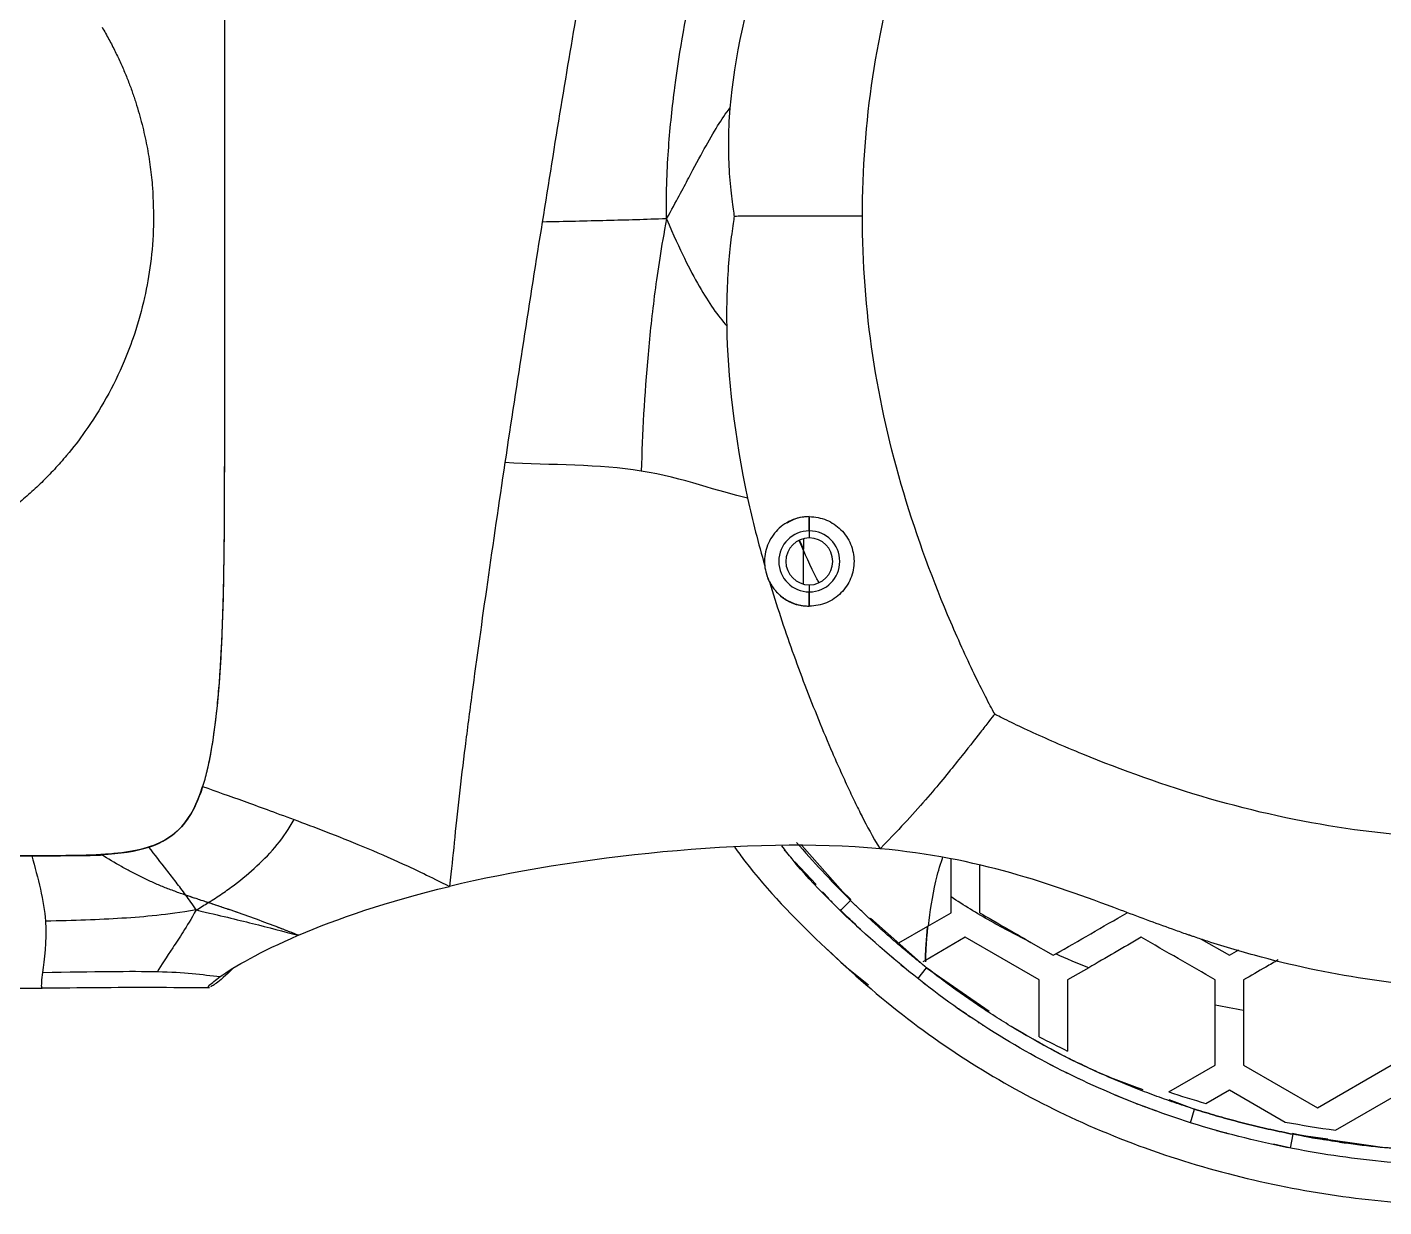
# Model space of a CAD drawing. Header units: millimetres. Extents: x 0 to 1189, y 0 to 841.
# Drawn here: x 430.35 to 478.1, y 594.96 to 636.49 of the extents above; entities that cross this region are included whole.
import ezdxf

# ---------------------------------------------------------------- set-up
doc = ezdxf.new("R2010")
doc.units = ezdxf.units.MM

msp = doc.modelspace()

# ---------------------------------------------------------------- linework, layer by layer
at = {"color": 7, "linetype": 'Continuous', "lineweight": 25}
for p, q in [((457.877, 618.76), (457.877, 619.26)), ((457.877, 619.26), (457.877, 618.76)), ((457.673, 618.475), (457.673, 618.114)), ((457.877, 618.76), (457.877, 618.51)), ((457.516, 618.411), (457.673, 618.062)), ((457.516, 618.411), (457.673, 618.062)), ((457.528, 618.418), (457.673, 618.114)), ((457.877, 616.86), (457.877, 616.61)), ((457.877, 616.11), (457.877, 616.61)), ((457.877, 616.61), (457.877, 616.11)), ((456.997, 607.526), (457.02, 607.499)), ((459.329, 605.75), (457.614, 607.688)), ((458.123, 606.313), (457.365, 607.104)), ((458.571, 605.815), (458.339, 606.048)), ((458.372, 606.014), (458.339, 606.048)), ((459.311, 605.785), (458.959, 606.137)), ((459.338, 605.777), (459.01, 606.1)), ((458.646, 605.737), (458.687, 605.696)), ((458.977, 605.395), (459.329, 605.75)), ((459.335, 605.768), (459.109, 605.978)), ((459.329, 605.75), (459.329, 605.75)), ((462.869, 605.316), (462.869, 605.87)), ((460.031, 605.13), (462.006, 603.381)), ((462.046, 604.84), (462.869, 605.316)), ((459.416, 604.982), (459.369, 605.026)), ((459.685, 604.724), (459.651, 604.757)), ((461.029, 604.253), (462.046, 604.84)), ((463.369, 604.45), (461.964, 603.638)), ((465.967, 602.95), (463.369, 604.45)), ((465.676, 604.273), (466.467, 603.816)), ((471.677, 604.385), (472.663, 603.816)), ((458.524, 604.024), (459.316, 603.267)), ((460.841, 603.7), (460.745, 603.781)), ((466.467, 603.816), (466.551, 603.864)), ((472.663, 603.816), (473.002, 604.011)), ((459.142, 603.433), (459.957, 602.774)), ((461.094, 603.487), (461.19, 603.406)), ((461.696, 602.989), (462.006, 603.381)), ((461.964, 603.638), (461.871, 603.585)), ((462.006, 603.381), (462.006, 603.381)), ((462.006, 603.381), (464.204, 601.854)), ((467.712, 603.38), (466.967, 602.95)), ((461.991, 602.767), (461.891, 602.846)), ((465.967, 600.952), (465.967, 602.95)), ((466.967, 602.95), (466.967, 600.447)), ((430.875, 602.682), (430.88, 602.681)), ((463.412, 601.74), (463.123, 601.935)), ((463.164, 601.907), (463.124, 601.934)), ((472.163, 599.95), (472.163, 602.065)), ((473.163, 601.872), (473.163, 599.95)), ((463.474, 601.698), (463.545, 601.65)), ((463.82, 601.464), (463.86, 601.437)), ((463.968, 601.367), (464.01, 601.341)), ((466.052, 600.138), (465.939, 600.198)), ((466.349, 599.98), (466.462, 599.92)), ((470.53, 599.006), (472.163, 599.95)), ((473.163, 599.95), (475.762, 598.45)), ((475.762, 598.45), (478.36, 599.95)), ((466.844, 599.726), (466.958, 599.67)), ((467.366, 599.47), (467.253, 599.526)), ((468.942, 598.777), (468.65, 598.894)), ((468.693, 598.877), (468.65, 598.894)), ((471.835, 598.605), (472.663, 599.084)), ((472.663, 599.084), (474.632, 597.947)), ((476.394, 597.66), (478.86, 599.084)), ((469.015, 598.747), (469.1, 598.712)), ((469.394, 598.593), (469.437, 598.576)), ((469.595, 598.516), (469.638, 598.5)), ((470.537, 598.744), (471.442, 598.399)), ((471.292, 597.922), (471.442, 598.399)), ((471.442, 598.398), (471.442, 598.399)), ((470.043, 598.352), (469.957, 598.384)), ((472.163, 597.668), (472.276, 597.635)), ((472.212, 597.653), (472.659, 597.536)), ((472.393, 597.604), (472.577, 597.561)), ((474.81, 597.027), (474.906, 597.517)), ((474.887, 597.549), (475.447, 597.427)), ((474.906, 597.517), (474.906, 597.518)), ((474.907, 597.529), (475.547, 597.403)), ((476.01, 597.325), (475.041, 597.502)), ((476.132, 597.345), (475.356, 597.454)), ((474.213, 597.181), (474.827, 597.038)), ((474.355, 597.129), (474.73, 597.046)), ((474.73, 597.046), (474.685, 597.055)), ((474.81, 597.027), (474.81, 597.027)), ((475.547, 597.403), (475.592, 597.394)), ((477.813, 597.089), (475.581, 597.405)), ((475.589, 597.396), (477.961, 597.073)), ((476.586, 597.235), (476.541, 597.242))]:
    msp.add_line(p, q, dxfattribs=at)
at = {"color": 8, "linetype": 'Continuous', "lineweight": 25}
msp.add_line((461.977, 603.582), (461.979, 603.647), dxfattribs=at)
at = {"color": 7, "linetype": 'Continuous', "lineweight": 25}
for radius, start, end in [(1.075, 90, 270), (0.825, 90, 270), (1.075, 270, 90), (0.825, 270, 90)]:
    msp.add_arc((457.877, 617.685), radius, start, end, dxfattribs=at)
for points, knots in [([(349.548, 642.089), (349.926, 642.318), (350.834, 642.869), (352.514, 643.549), (354.684, 644.197), (357.45, 644.746), (360.824, 645.193), (364.751, 645.555), (369.014, 645.835), (373.47, 646.05), (378.375, 646.234), (383.553, 646.398), (388.848, 646.554), (393.732, 646.685), (398.129, 646.793), (401.976, 646.879), (405.278, 646.946), (408.3, 647), (411.258, 647.04), (414.447, 647.07), (417.919, 647.094), (421.674, 647.113), (425.041, 647.116), (427.798, 647.104), (429.858, 647.082), (431.626, 647.048), (433.203, 646.97), (434.537, 646.785), (435.582, 646.381), (436.212, 645.775), (436.55, 645.123), (436.726, 644.638), (436.849, 644.199), (436.952, 643.719), (437.037, 643.199), (437.164, 642.176), (437.261, 640.506), (437.292, 638.127), (437.289, 635.446), (437.289, 632.509), (437.289, 629.376), (437.288, 626.115), (437.287, 622.795), (437.289, 619.51), (437.256, 616.378), (437.16, 614.085), (437.034, 612.616), (436.949, 611.859), (436.847, 611.157), (436.725, 610.514), (436.554, 609.817), (436.273, 609.024), (435.8, 608.286), (435.113, 607.774), (434.226, 607.484), (433.099, 607.352), (431.692, 607.319), (429.97, 607.323), (427.968, 607.321), (425.292, 607.321), (422.024, 607.319), (418.37, 607.321), (414.974, 607.311), (411.822, 607.348), (409.029, 607.558), (406.373, 607.943), (403.705, 608.472), (400.652, 609.21), (397.191, 610.109), (393.352, 611.109), (388.909, 612.211), (383.883, 613.338), (378.326, 614.35), (372.66, 615.175), (367.694, 615.838), (363.559, 616.402), (360.329, 616.908), (358.099, 617.274), (356.974, 617.548), (356.807, 617.589)], [0, 0, 0, 0, 0.006247, 0.01503, 0.025559, 0.038285, 0.054911, 0.073739, 0.094123, 0.115404, 0.136912, 0.163629, 0.188757, 0.21193, 0.232807, 0.251049, 0.266421, 0.279568, 0.293844, 0.308316, 0.324726, 0.343013, 0.361498, 0.372444, 0.382541, 0.391628, 0.399868, 0.409838, 0.418799, 0.426799, 0.430929, 0.433368, 0.435831, 0.438359, 0.440982, 0.443725, 0.453442, 0.464709, 0.477435, 0.491401, 0.506297, 0.5218, 0.537586, 0.553301, 0.568319, 0.581949, 0.585839, 0.589535, 0.593035, 0.596347, 0.599487, 0.604432, 0.610902, 0.617534, 0.624552, 0.632066, 0.640181, 0.649075, 0.658902, 0.669529, 0.687461, 0.705236, 0.72127, 0.735553, 0.749866, 0.760887, 0.773534, 0.788374, 0.805351, 0.824175, 0.844551, 0.87017, 0.897093, 0.924522, 0.951244, 0.968045, 0.983604, 0.997558, 1, 1, 1, 1]), ([(459.745, 629.839), (459.745, 633.118), (460.5, 638.035), (462.557, 643.418), (463.605, 645.617), (464.135, 646.627), (464.346, 647.002), (464.404, 647.102)], [0, 0, 0, 0, 0.5, 0.75, 0.875, 0.9375, 1, 1, 1, 1]), ([(436.528, 645.145), (437.098, 643.884), (437.277, 641.246), (437.289, 637.667), (437.29, 636.169), (437.289, 635.385), (437.289, 632.95), (437.289, 629.479), (437.288, 625.769), (437.288, 622.977), (437.288, 622.044), (437.286, 620.191), (437.274, 615.597), (437.095, 611.591), (436.523, 609.76)], [0, 0, 0, 0, 0.25, 0.3125, 0.3125, 0.375, 0.375, 0.5, 0.625, 0.625, 0.6875, 0.6875, 0.75, 1, 1, 1, 1]), ([(452.854, 629.749), (452.839, 630.761), (452.907, 632.313), (453.209, 635.092), (453.551, 636.974), (453.802, 638.144)], [0, 0, 0, 0, 0.25, 0.5, 1, 1, 1, 1]), ([(432.983, 636.495), (433.025, 636.422), (433.108, 636.279), (433.227, 636.063), (433.339, 635.849), (433.446, 635.637), (433.547, 635.427), (433.642, 635.22), (433.732, 635.015), (433.817, 634.813), (433.897, 634.613), (433.972, 634.416), (434.043, 634.222), (434.109, 634.03), (434.192, 633.776), (434.288, 633.458), (434.391, 633.075), (434.482, 632.694), (434.56, 632.316), (434.627, 631.942), (434.681, 631.571), (434.726, 631.205), (434.747, 630.96), (434.757, 630.839)], [0, 0, 0, 0, 0.043394, 0.085953, 0.127683, 0.168585, 0.208661, 0.247913, 0.286339, 0.32394, 0.360714, 0.396661, 0.431779, 0.466068, 0.499527, 0.567106, 0.633135, 0.697665, 0.760751, 0.822455, 0.882844, 0.941997, 1, 1, 1, 1]), ([(452.854, 629.749), (453.2, 630.373), (453.661, 631.237), (454.371, 632.573), (454.799, 633.282), (455.081, 633.641)], [0, 0, 0, 0, 0.25, 0.5, 1, 1, 1, 1]), ([(455.081, 633.641), (455.01, 632.782), (455.022, 631.623), (455.146, 630.406), (455.215, 629.955), (455.234, 629.833)], [0, 0, 0, 0, 0.5, 0.75, 1, 1, 1, 1]), ([(434.757, 630.839), (434.778, 630.395), (434.82, 629.502), (434.711, 628.195), (434.486, 626.912), (434.165, 625.765), (433.721, 624.59), (433.158, 623.438), (432.467, 622.342), (431.833, 621.517), (431.313, 620.927), (430.866, 620.466), (430.405, 620.036), (429.765, 619.491), (428.892, 618.861), (428.1, 618.365), (427.641, 618.154), (427.589, 618.131)], [0, 0, 0, 0, 0.082119, 0.165291, 0.242292, 0.329298, 0.396966, 0.493157, 0.587688, 0.658311, 0.701323, 0.743259, 0.784142, 0.824001, 0.905344, 0.989309, 1, 1, 1, 1]), ([(452.854, 629.749), (452.464, 629.734), (451.792, 629.711), (450.408, 629.673), (449.277, 629.648), (448.475, 629.631)], [0, 0, 0, 0, 0.25, 0.5, 1, 1, 1, 1]), ([(452.854, 629.749), (452.66, 628.725), (452.42, 627.137), (452.109, 624.231), (451.999, 622.185), (451.962, 620.866)], [0, 0, 0, 0, 0.25, 0.5, 1, 1, 1, 1]), ([(452.854, 629.749), (453.106, 629.148), (453.491, 628.312), (454.182, 627.016), (454.661, 626.325), (454.971, 625.976)], [0, 0, 0, 0, 0.25, 0.5, 1, 1, 1, 1]), ([(455.234, 629.833), (455.215, 629.711), (455.146, 629.258), (455.008, 628.032), (454.955, 626.856), (454.971, 625.976)], [0, 0, 0, 0, 0.25, 0.5, 1, 1, 1, 1]), ([(459.745, 629.839), (458.313, 629.839), (456.79, 629.839), (455.811, 629.837), (455.415, 629.834), (455.273, 629.833), (455.234, 629.833)], [0, 0, 0, 0, 0.5, 0.75, 0.875, 1, 1, 1, 1]), ([(464.404, 612.307), (464.346, 612.413), (464.135, 612.808), (463.605, 613.868), (462.557, 616.156), (460.5, 621.643), (459.745, 626.561), (459.745, 629.839)], [0, 0, 0, 0, 0.0625, 0.125, 0.25, 0.5, 1, 1, 1, 1]), ([(447.162, 621.161), (446.949, 619.737), (446.533, 616.896), (446.081, 613.638), (445.754, 611.138), (445.545, 609.414), (445.37, 607.719), (445.287, 606.855), (445.211, 606.243)], [0, 0, 0, 0, 0.25, 0.5, 0.625, 0.75, 0.875, 1, 1, 1, 1]), ([(457.877, 619.26), (457.655, 619.26), (457.437, 619.213), (457.134, 619.078), (457.039, 619.023), (456.861, 618.894), (456.779, 618.819), (456.559, 618.574), (456.395, 618.289), (456.325, 617.971), (456.3, 617.755), (456.299, 617.645), (456.309, 617.534)], [0, 0, 0, 0, 0.25, 0.25, 0.375, 0.375, 0.5, 0.5, 0.75, 0.875, 0.875, 1, 1, 1, 1]), ([(457.877, 619.26), (457.709, 619.25), (457.431, 619.233), (457.194, 619.092), (457.1, 619.036)], [0, 0, 0, 0, 0.6048125, 1, 1, 1, 1]), ([(457.877, 619.26), (458.084, 619.26), (458.291, 619.219), (458.672, 619.06), (458.844, 618.945), (459.134, 618.656), (459.252, 618.481), (459.409, 618.103), (459.451, 617.9), (459.453, 617.59), (459.443, 617.486), (459.403, 617.282), (459.373, 617.182), (459.255, 616.894), (459.139, 616.72), (458.848, 616.428), (458.673, 616.31), (458.292, 616.152), (458.085, 616.11), (457.877, 616.11)], [0, 0, 0, 0, 0.125, 0.125, 0.25, 0.25, 0.375, 0.375, 0.5, 0.5, 0.5625, 0.5625, 0.625, 0.625, 0.75, 0.75, 0.875, 0.875, 1, 1, 1, 1]), ([(457.673, 616.901), (457.673, 616.992), (457.673, 617.378), (457.673, 617.766), (457.673, 618.062)], [0, 0, 0, 0, 0.235977, 1, 1, 1, 1]), ([(356.796, 617.589), (357.544, 617.432), (359.323, 617.057), (362.255, 616.6), (365.644, 616.114), (369.871, 615.548), (374.849, 614.87), (380.434, 613.998), (385.833, 612.92), (390.906, 611.729), (395.567, 610.536), (399.582, 609.483), (402.945, 608.646), (405.703, 608.063), (408.128, 607.677), (410.332, 607.45), (412.444, 607.344), (414.594, 607.315), (416.976, 607.319), (419.628, 607.319), (422.492, 607.32), (425.345, 607.321), (428.056, 607.322), (429.716, 607.322), (430.506, 607.322)], [0, 0, 0, 0, 0.0306143, 0.0727917, 0.1188556, 0.1677792, 0.2436399, 0.3201253, 0.3941717, 0.4641526, 0.5288312, 0.5869111, 0.6304487, 0.6676666, 0.699807, 0.7287565, 0.756381, 0.7844999, 0.81488, 0.8518242, 0.8907478, 0.9295989, 0.9665088, 1, 1, 1, 1]), ([(456.371, 617.234), (456.384, 617.184), (456.429, 617.011), (456.599, 616.75), (456.845, 616.466), (457.152, 616.258), (457.501, 616.131), (457.749, 616.117), (457.877, 616.11)], [0, 0, 0, 0, 0.076383, 0.265626, 0.454476, 0.632484, 0.810664, 1, 1, 1, 1]), ([(456.476, 616.965), (456.724, 616.141), (456.99, 615.334), (457.421, 614.127), (457.57, 613.725), (457.879, 612.919), (458.038, 612.516), (458.361, 611.724), (458.523, 611.336), (458.774, 610.755), (458.86, 610.562), (459.034, 610.173), (459.211, 609.783), (459.389, 609.406), (459.52, 609.133), (459.564, 609.044), (459.65, 608.869), (459.863, 608.441), (460.096, 608.014), (460.367, 607.567)], [0, 0, 0, 0, 0.25, 0.25, 0.375, 0.375, 0.5, 0.5, 0.625, 0.625, 0.6875, 0.6875, 0.75, 0.8125, 0.8125, 0.84375, 0.84375, 0.875, 1, 1, 1, 1]), ([(456.476, 616.965), (456.491, 616.938), (456.52, 616.884), (456.57, 616.805), (456.625, 616.728), (456.687, 616.652), (456.755, 616.578), (456.829, 616.508), (456.91, 616.441), (456.996, 616.378), (457.089, 616.32), (457.187, 616.268), (457.291, 616.222), (457.4, 616.183), (457.513, 616.151), (457.631, 616.128), (457.753, 616.113), (457.836, 616.111), (457.877, 616.11)], [0, 0, 0, 0, 0.052784, 0.106863, 0.162238, 0.218909, 0.276875, 0.336136, 0.396694, 0.458546, 0.521694, 0.586137, 0.651876, 0.71891, 0.78724, 0.856865, 0.927785, 1, 1, 1, 1]), ([(353.716, 614.866), (354.357, 614.666), (356.031, 614.143), (358.849, 613.643), (362.039, 613.143), (365.097, 612.729), (367.85, 612.366), (370.163, 612.057), (372.057, 611.795), (373.784, 611.545), (375.657, 611.26), (377.874, 610.894), (380.644, 610.387), (383.963, 609.674), (387.805, 608.713), (391.9, 607.563), (396.111, 606.288), (400.258, 605.004), (404.166, 603.876), (407.544, 603.153), (410.463, 602.782), (413.135, 602.64), (416.065, 602.627), (419.116, 602.632), (422.242, 602.635), (425.24, 602.64), (428.128, 602.648), (429.995, 602.658), (430.872, 602.662)], [0, 0, 0, 0, 0.02565, 0.067009, 0.10913, 0.149077, 0.184857, 0.215209, 0.238195, 0.257903, 0.28187, 0.310551, 0.343732, 0.389402, 0.44022, 0.494969, 0.551843, 0.608273, 0.660795, 0.707132, 0.740093, 0.773108, 0.809276, 0.852013, 0.889669, 0.928692, 0.966507, 1, 1, 1, 1]), ([(464.404, 612.307), (464.361, 612.254), (464.207, 612.059), (463.811, 611.555), (463.328, 610.933), (462.656, 610.103), (462.078, 609.413), (461.323, 608.562), (460.812, 608.019), (460.367, 607.567)], [0, 0, 0, 0, 0.125, 0.25, 0.5, 0.625, 0.75, 0.875, 1, 1, 1, 1]), ([(498.889, 612.618), (498.79, 612.558), (498.421, 612.34), (497.427, 611.795), (495.246, 610.728), (489.864, 608.671), (481.668, 607.413), (473.471, 608.671), (468.089, 610.624), (465.89, 611.583), (464.88, 612.063), (464.505, 612.254), (464.404, 612.307)], [0, 0, 0, 0, 0.03125, 0.0625, 0.125, 0.25, 0.5, 0.75, 0.875, 0.9375, 0.96875, 1, 1, 1, 1]), ([(500.888, 610.619), (499.005, 608.736), (496.286, 606.748), (493.132, 605.216), (492.327, 604.868), (492.125, 604.784), (492.074, 604.763), (492.062, 604.758), (492.057, 604.756), (492.054, 604.754), (492.041, 604.749), (491.99, 604.728), (491.787, 604.645), (490.973, 604.321), (487.658, 603.175), (481.668, 602.244), (475.677, 603.175), (472.362, 604.156), (471.548, 604.425), (471.345, 604.494), (471.294, 604.511), (471.281, 604.516), (471.278, 604.517), (471.273, 604.518), (471.261, 604.523), (471.21, 604.54), (471.008, 604.609), (470.203, 604.893), (467.016, 606.096), (463.81, 607.257), (460.367, 607.567)], [0, 0, 0, 0, 0.125, 0.15625, 0.164062, 0.166016, 0.166504, 0.166626, 0.166626, 0.166748, 0.166992, 0.167969, 0.171875, 0.1875, 0.25, 0.5, 0.75, 0.8125, 0.828125, 0.832031, 0.833008, 0.833252, 0.833374, 0.833374, 0.833496, 0.833984, 0.835938, 0.84375, 0.875, 1, 1, 1, 1]), ([(436.723, 605.671), (436.901, 605.782), (437.06, 605.886), (437.362, 606.093), (437.505, 606.196), (437.924, 606.512), (438.186, 606.73), (438.938, 607.428), (439.389, 607.953), (439.741, 608.595)], [0, 0, 0, 0, 0.125, 0.125, 0.25, 0.25, 0.5, 0.5, 1, 1, 1, 1]), ([(435.934, 605.931), (435.874, 606.012), (435.816, 606.09), (435.702, 606.243), (435.646, 606.317), (435.478, 606.537), (435.369, 606.678), (435.046, 607.094), (434.837, 607.36), (434.628, 607.626)], [0, 0, 0, 0, 0.125, 0.125, 0.25, 0.25, 0.5, 0.5, 1, 1, 1, 1]), ([(455.247, 607.623), (455.367, 607.46), (456.267, 606.235), (458.223, 604.227), (461.065, 601.699), (464.094, 599.63), (467.336, 597.919), (470.779, 596.589), (474.383, 595.654), (477.969, 595.114), (481.489, 594.923), (484.153, 595.007), (486.273, 595.186), (487.915, 595.383), (489.835, 595.698), (491.715, 596.088), (493.506, 596.532), (495.201, 597.015), (497.185, 597.649), (499.344, 598.433), (501.562, 599.342), (502.862, 599.918), (503.448, 600.178)], [0, 0, 0, 0, 0.011494, 0.085994, 0.157823, 0.22662, 0.292918, 0.364893, 0.434939, 0.503251, 0.569751, 0.634139, 0.65387, 0.690161, 0.727686, 0.763935, 0.798788, 0.832104, 0.863728, 0.916759, 0.962503, 1, 1, 1, 1]), ([(503.085, 601.601), (502.535, 601.356), (501.321, 600.815), (499.258, 599.959), (496.843, 599.058), (494.097, 598.179), (491.545, 597.518), (489.284, 597.056), (487.497, 596.768), (485.984, 596.586), (484.767, 596.48), (483.758, 596.417), (482.737, 596.378), (480.958, 596.357), (478.399, 596.469), (475.063, 596.923), (471.711, 597.73), (468.485, 598.893), (465.421, 600.411), (462.53, 602.268), (459.799, 604.557), (457.911, 606.388), (457.029, 607.515), (456.909, 607.669)], [0, 0, 0, 0, 0.037043, 0.081783, 0.133368, 0.190824, 0.253203, 0.290054, 0.328062, 0.360826, 0.380648, 0.400696, 0.420956, 0.441414, 0.506484, 0.573131, 0.641305, 0.71119, 0.776584, 0.844296, 0.914943, 0.988376, 1, 1, 1, 1]), ([(433.004, 607.338), (432.81, 607.332), (432.083, 607.306), (430.566, 607.321), (428.472, 607.315), (425.679, 607.318), (422.294, 607.313), (418.529, 607.327), (416.043, 607.296), (414.85, 607.32), (414.815, 607.321)], [0, 0, 0, 0, 0.038859, 0.146401, 0.263928, 0.389935, 0.600882, 0.808441, 0.994393, 1, 1, 1, 1]), ([(435.934, 605.931), (435.869, 605.953), (435.804, 605.975), (435.674, 606.021), (435.607, 606.045), (435.412, 606.117), (435.158, 606.214), (434.906, 606.32), (434.715, 606.405), (434.652, 606.434), (434.527, 606.492), (434.464, 606.522), (434.278, 606.612), (434.155, 606.675), (433.912, 606.803), (433.791, 606.87), (433.431, 607.075), (433.197, 607.216), (432.961, 607.363)], [0, 0, 0, 0, 0.0625, 0.0625, 0.125, 0.125, 0.25, 0.375, 0.375, 0.4375, 0.4375, 0.5, 0.5, 0.625, 0.625, 0.75, 0.75, 1, 1, 1, 1]), ([(435.934, 605.931), (435.869, 605.953), (435.804, 605.975), (435.674, 606.021), (435.607, 606.045), (435.412, 606.117), (435.158, 606.214), (434.906, 606.32), (434.715, 606.405), (434.652, 606.434), (434.527, 606.492), (434.464, 606.522), (434.278, 606.612), (434.155, 606.675), (433.912, 606.803), (433.791, 606.87), (433.431, 607.075), (433.197, 607.216), (432.961, 607.363)], [0, 0, 0, 0, 0.0625, 0.0625, 0.125, 0.125, 0.25, 0.375, 0.375, 0.4375, 0.4375, 0.5, 0.5, 0.625, 0.625, 0.75, 0.75, 1, 1, 1, 1]), ([(462.869, 605.87), (462.869, 606.265), (462.869, 606.699), (462.869, 607.162), (462.869, 607.203)], [0, 0, 0, 0, 0.911479, 1, 1, 1, 1]), ([(463.869, 606.983), (463.869, 606.853), (463.869, 606.271), (463.869, 605.734), (463.869, 605.316)], [0, 0, 0, 0, 0.222057, 1, 1, 1, 1]), ([(436.723, 605.671), (436.559, 605.725), (436.295, 605.81), (436.032, 605.898), (435.934, 605.931)], [0, 0, 0, 0, 0.624891, 1, 1, 1, 1]), ([(436.723, 605.671), (436.658, 605.692), (436.526, 605.735), (436.333, 605.798), (436.135, 605.863), (436.004, 605.907), (435.934, 605.931)], [0, 0, 0, 0, 0.2483, 0.500005, 0.732694, 1, 1, 1, 1]), ([(439.895, 604.524), (439.764, 604.574), (439.501, 604.675), (438.976, 604.877), (438.318, 605.123), (437.522, 605.403), (436.99, 605.582), (436.723, 605.671)], [0, 0, 0, 0, 0.125002, 0.250003, 0.500104, 0.749998, 1, 1, 1, 1]), ([(439.895, 604.524), (439.79, 604.564), (439.527, 604.665), (439.003, 604.867), (438.318, 605.123), (437.655, 605.356), (437.123, 605.537), (436.856, 605.626), (436.723, 605.671)], [0, 0, 0, 0, 0.100001, 0.250003, 0.500104, 0.749998, 0.874999, 1, 1, 1, 1]), ([(462.006, 603.381), (461.902, 603.464), (461.695, 603.629), (461.388, 603.881), (461.084, 604.137), (460.783, 604.396), (460.486, 604.66), (460.191, 604.927), (459.901, 605.197), (459.613, 605.471), (459.424, 605.657), (459.329, 605.75)], [0, 0, 0, 0, 0.1112005, 0.2223389, 0.3334323, 0.4444976, 0.5555519, 0.6666122, 0.7776957, 0.8888193, 1, 1, 1, 1]), ([(465.676, 604.273), (465.192, 604.51), (464.715, 604.762), (463.779, 605.295), (463.32, 605.575), (462.869, 605.87)], [0, 0, 0, 0, 0.5, 0.5, 1, 1, 1, 1]), ([(436.295, 605.413), (435.736, 605.321), (434.895, 605.21), (433.297, 605.08), (431.991, 605.04), (430.995, 605.019)], [0, 0, 0, 0, 0.25, 0.5, 1, 1, 1, 1]), ([(436.295, 605.413), (436.117, 605.088), (435.83, 604.624), (435.336, 603.882), (435.061, 603.465), (434.933, 603.244)], [0, 0, 0, 0, 0.25, 0.5, 1, 1, 1, 1]), ([(436.295, 605.413), (436.75, 605.306), (437.418, 605.15), (438.576, 604.867), (439.363, 604.659), (439.888, 604.521)], [0, 0, 0, 0, 0.25, 0.5, 1, 1, 1, 1]), ([(466.551, 603.864), (466.949, 604.094), (467.362, 604.332), (468.203, 604.818), (468.632, 605.065), (469.065, 605.316)], [0, 0, 0, 0, 0.5, 0.5, 1, 1, 1, 1]), ([(462.046, 604.84), (462.039, 604.775), (462.025, 604.643), (462.008, 604.443), (461.991, 604.211), (461.976, 603.943), (461.968, 603.742), (461.964, 603.638)], [0, 0, 0, 0, 0.162811, 0.329817, 0.501053, 0.741016, 1, 1, 1, 1]), ([(461.964, 603.638), (461.968, 603.742), (461.976, 603.943), (461.993, 604.245), (462.015, 604.542), (462.035, 604.742), (462.046, 604.84)], [0, 0, 0, 0, 0.258858, 0.49895, 0.754111, 1, 1, 1, 1]), ([(474.38, 603.652), (474.236, 603.569), (473.828, 603.333), (473.425, 603.101), (473.163, 602.95)], [0, 0, 0, 0, 0.35049, 1, 1, 1, 1]), ([(437.597, 603.364), (437.535, 603.302), (437.204, 602.972), (436.931, 602.777), (436.834, 602.728), (436.796, 602.71)], [0, 0, 0, 0, 0.124258, 0.666537, 1, 1, 1, 1]), ([(471.442, 598.399), (471.322, 598.437), (471.084, 598.513), (470.728, 598.632), (470.375, 598.755), (470.024, 598.883), (469.676, 599.014), (469.329, 599.149), (468.985, 599.289), (468.644, 599.432), (468.304, 599.58), (467.967, 599.731), (467.633, 599.887), (467.3, 600.047), (466.97, 600.21), (466.643, 600.378), (466.317, 600.55), (465.994, 600.726), (465.673, 600.906), (465.355, 601.09), (465.039, 601.278), (464.725, 601.47), (464.414, 601.666), (464.105, 601.866), (463.798, 602.07), (463.493, 602.279), (463.191, 602.491), (462.891, 602.707), (462.594, 602.928), (462.298, 603.152), (462.104, 603.305), (462.006, 603.381)], [0, 0, 0, 0, 0.035034, 0.069981, 0.104845, 0.139632, 0.174347, 0.208995, 0.243582, 0.278113, 0.312593, 0.347028, 0.381423, 0.415784, 0.450116, 0.484424, 0.518715, 0.552994, 0.587266, 0.621536, 0.655811, 0.690095, 0.724395, 0.758715, 0.793062, 0.827441, 0.861856, 0.896315, 0.930821, 0.965381, 1, 1, 1, 1]), ([(430.878, 602.667), (432.175, 602.681), (434.158, 602.702), (436.094, 602.685), (436.762, 602.679)], [0, 0, 0, 0, 0.654532, 1, 1, 1, 1]), ([(436.728, 602.694), (436.727, 602.71), (436.726, 602.747), (436.987, 602.949), (437.138, 603.065)], [0, 0, 0, 0, 0.425018, 1, 1, 1, 1]), ([(464.986, 601.318), (466.005, 600.725), (467.491, 599.859), (469.106, 599.279), (469.614, 599.096)], [0, 0, 0, 0, 0.685299, 1, 1, 1, 1]), ([(474.906, 597.517), (474.776, 597.543), (474.516, 597.595), (474.128, 597.679), (473.74, 597.767), (473.354, 597.86), (472.969, 597.958), (472.585, 598.061), (472.203, 598.169), (471.822, 598.281), (471.568, 598.359), (471.442, 598.399)], [0, 0, 0, 0, 0.111185, 0.222311, 0.333395, 0.444456, 0.555509, 0.666573, 0.777665, 0.888801, 1, 1, 1, 1]), ([(471.442, 598.399), (471.568, 598.359), (471.822, 598.281), (472.203, 598.169), (472.585, 598.061), (472.969, 597.958), (473.354, 597.86), (473.74, 597.767), (474.128, 597.679), (474.516, 597.595), (474.776, 597.543), (474.906, 597.517)], [0, 0, 0, 0, 0.111199, 0.222335, 0.333427, 0.444491, 0.555544, 0.666605, 0.777689, 0.888815, 1, 1, 1, 1]), ([(478.446, 597.015), (478.314, 597.027), (478.05, 597.051), (477.655, 597.094), (477.26, 597.141), (476.866, 597.192), (476.473, 597.248), (476.08, 597.308), (475.688, 597.373), (475.297, 597.442), (475.036, 597.492), (474.906, 597.517)], [0, 0, 0, 0, 0.111174, 0.222297, 0.333385, 0.444452, 0.555513, 0.666584, 0.777679, 0.888812, 1, 1, 1, 1])]:
    msp.add_open_spline(points, degree=3, knots=knots, dxfattribs=at)
for points in [[(456.342, 639.417), (455.677, 637.423), (455.222, 635.359), (455.081, 633.641)], [(449.769, 637.459), (449.348, 635.064), (448.915, 632.395), (448.475, 629.631)], [(448.475, 629.631), (448.035, 626.867), (447.589, 624.008), (447.162, 621.161)], [(454.971, 625.976), (455.002, 624.217), (455.237, 622.076), (455.708, 619.909)], [(451.962, 620.866), (450.488, 621.102), (448.814, 621.073), (447.162, 621.161)], [(455.708, 619.909), (454.713, 620.127), (453.437, 620.629), (451.962, 620.866)], [(455.708, 619.909), (455.88, 619.116), (456.084, 618.32), (456.309, 617.534)], [(457.673, 618.062), (457.673, 618.079), (457.673, 618.097), (457.673, 618.114)], [(456.309, 617.534), (456.328, 617.336), (456.385, 617.143), (456.476, 616.965)], [(434.628, 607.626), (435.571, 607.93), (436.142, 608.54), (436.523, 609.76)], [(436.523, 609.76), (436.998, 609.592), (437.946, 609.256), (439.045, 608.855), (439.741, 608.595)], [(439.741, 608.595), (440.089, 608.465), (440.858, 608.176), (442.123, 607.675), (443.607, 607.028), (444.498, 606.604), (445.211, 606.243)], [(460.367, 607.567), (455.776, 607.981), (449.625, 607.297), (445.211, 606.243)], [(432.961, 607.363), (433.62, 607.401), (434.168, 607.477), (434.628, 607.626)], [(457.426, 607.793), (458.016, 607.109), (458.63, 606.451), (459.266, 605.821)], [(430.506, 607.322), (431.461, 607.322), (432.271, 607.322), (432.961, 607.363)], [(430.506, 607.322), (430.724, 606.531), (430.943, 605.74), (430.995, 605.019)], [(439.895, 604.524), (441.238, 605.098), (443.008, 605.717), (445.211, 606.243)], [(436.295, 605.413), (436.161, 605.615), (436.044, 605.78), (435.934, 605.931)], [(436.295, 605.413), (436.45, 605.504), (436.591, 605.589), (436.723, 605.671)], [(459.685, 604.724), (459.436, 604.956), (459.19, 605.192), (458.947, 605.432)], [(463.869, 605.316), (464.471, 604.968), (465.074, 604.62), (465.676, 604.273)], [(430.995, 605.019), (431.048, 604.298), (430.936, 603.648), (430.882, 603.217)], [(437.138, 603.065), (437.629, 603.414), (438.544, 603.945), (439.888, 604.521)], [(439.888, 604.521), (439.89, 604.522), (439.892, 604.523), (439.895, 604.524)], [(469.565, 604.45), (468.931, 604.084), (468.31, 603.725), (467.712, 603.38)], [(472.163, 602.95), (471.301, 603.448), (470.434, 603.948), (469.565, 604.45)], [(467.712, 603.38), (467.321, 603.532), (466.934, 603.694), (466.551, 603.864)], [(430.882, 603.217), (432.727, 603.238), (433.988, 603.268), (434.933, 603.244)], [(434.933, 603.244), (435.878, 603.221), (436.508, 603.143), (437.138, 603.065)], [(472.163, 602.065), (472.163, 602.356), (472.163, 602.65), (472.163, 602.95)], [(473.163, 602.95), (473.163, 602.584), (473.163, 602.226), (473.163, 601.872)], [(473.163, 601.872), (472.829, 601.931), (472.496, 601.995), (472.163, 602.065)], [(465.967, 600.952), (466.297, 600.777), (466.631, 600.609), (466.967, 600.447)], [(470.53, 599.006), (470.962, 598.863), (471.397, 598.729), (471.835, 598.605)], [(470.38, 598.229), (470.063, 598.34), (469.749, 598.455), (469.437, 598.576)], [(474.632, 597.947), (475.217, 597.836), (475.805, 597.741), (476.394, 597.66)], [(476.541, 597.242), (477.385, 597.12), (478.233, 597.029), (479.084, 596.967)]]:
    msp.add_open_spline(points, degree=3, dxfattribs=at)
at = {"color": 8, "linetype": 'Continuous', "lineweight": 25}
for points, knots in [([(458.215, 616.945), (458.192, 616.988), (457.934, 617.465), (457.721, 617.963), (457.527, 618.417)], [0, 0, 0, 0, 0.089857, 1, 1, 1, 1]), ([(462.069, 604.854), (462.137, 605.365), (462.236, 606.12), (462.471, 606.965), (462.574, 607.253), (462.579, 607.267)], [0, 0, 0, 0, 0.666464, 0.984418, 1, 1, 1, 1]), ([(430.882, 603.217), (430.869, 603.092), (430.841, 602.828), (430.844, 602.666), (430.866, 602.678), (430.875, 602.682)], [0, 0, 0, 0, 0.343117, 0.72509, 1, 1, 1, 1])]:
    msp.add_open_spline(points, degree=3, knots=knots, dxfattribs=at)

doc.saveas('drawing.dxf')
